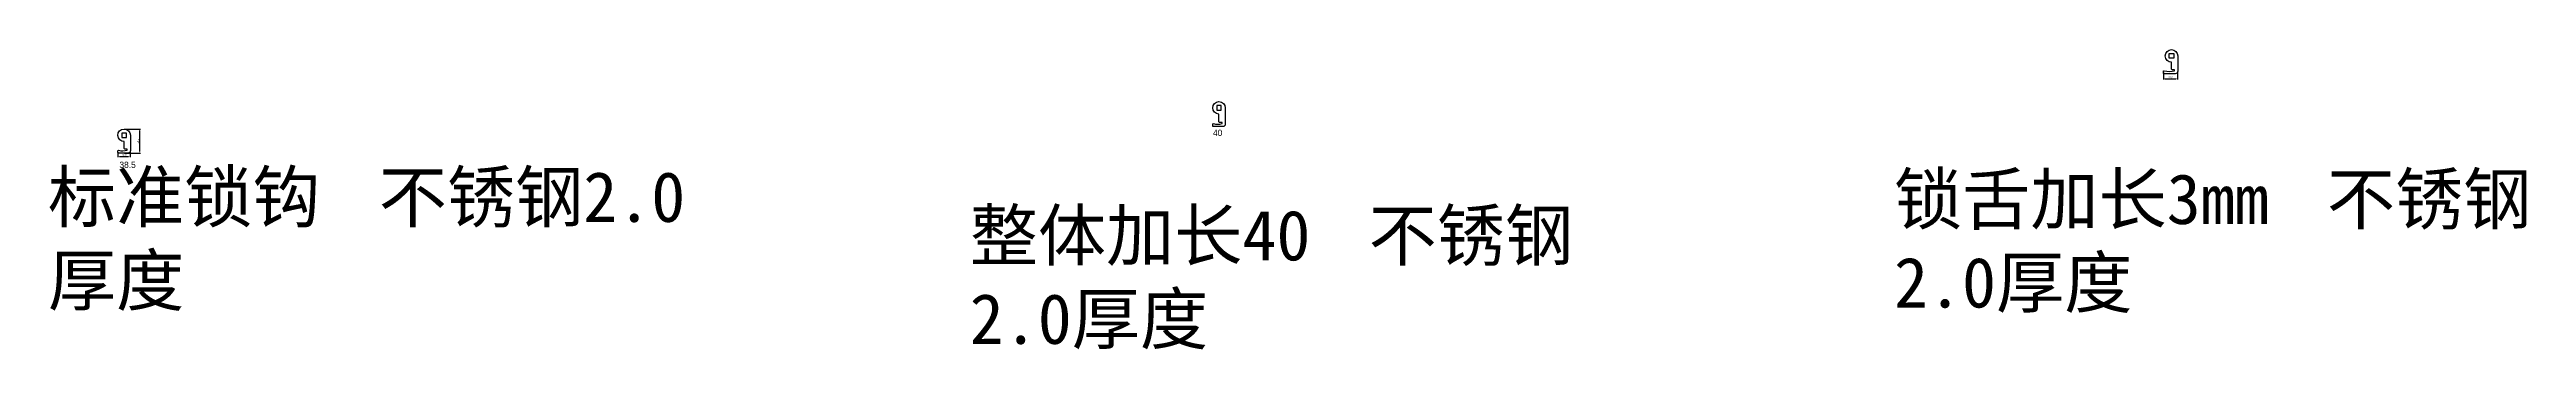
# Model space of a CAD drawing. Header units: millimetres. Extents: x 54 to 4019, y -147 to 332.
import ezdxf

# ---------------------------------------------------------------- set-up
doc = ezdxf.new("R2010")
doc.units = ezdxf.units.MM
doc.layers.get('0').update_dxf_attribs({"color": 254})
doc.layers.add('1', color=7, linetype='Continuous')
doc.layers.add('8.尺寸及剖面线', color=4, linetype='Continuous', lineweight=15)
doc.styles.add('Font1', font='??.ttf')
doc.styles.get("Standard").update_dxf_attribs({"font": 'arial.ttf'})
doc.dimstyles.new('ISO-25', dxfattribs={"dimtxt": 2.5, "dimasz": 2.5, "dimexe": 1.25, "dimexo": 0.625, "dimtad": 1, "dimtxsty": 'Standard', "dimcen": 2.5, "dimadec": 0, "dimazin": 0, "dimtfac": 1, "dimtmove": 0, "dimatfit": 3, "dimfxl": 1, "dimarcsym": 0})

# ---------------------------------------------------------------- blocks, each defined once
blk = doc.blocks.new('*D20')
at = {"color": 0, "lineweight": -2}
for p, q in [((3438, 295.1), (3438, 284.1)), ((3440.5, 285.3), (3458.2, 285.3)), ((3460.7, 295.2), (3460.7, 284.1))]:
    blk.add_line(p, q, dxfattribs=at)
at = {"color": 0}
for points in [[(3440.5, 285.8), (3440.5, 284.9), (3438, 285.3)], [(3458.2, 285.8), (3458.2, 284.9), (3460.7, 285.3)]]:
    blk.add_solid(points, dxfattribs=at)
at = {"layer": 'Defpoints', "color": 0}
for p in [(3438, 295.7), (3460.7, 295.8), (3460.7, 285.3)]:
    blk.add_point(p, dxfattribs=at)
at = {"color": 0, "insert": (3449.4, 287.5), "char_height": 2.5, "attachment_point": 5}
blk.add_mtext('22,7', dxfattribs=at)
blk = doc.blocks.new('*D21')
at = {"color": 0, "lineweight": -2}
for p, q in [((174.2, 205), (199.6, 205)), ((198.3, 202.5), (198.3, 169)), ((174.5, 166.5), (199.6, 166.5))]:
    blk.add_line(p, q, dxfattribs=at)
at = {"color": 0}
for points in [[(197.9, 202.5), (198.7, 202.5), (198.3, 205)], [(197.9, 169), (198.7, 169), (198.3, 166.5)]]:
    blk.add_solid(points, dxfattribs=at)
at = {"layer": 'Defpoints', "color": 0}
for p in [(173.6, 205), (173.9, 166.5), (198.3, 166.5)]:
    blk.add_point(p, dxfattribs=at)
at = {"color": 0, "insert": (196.2, 185.7), "char_height": 2.5, "attachment_point": 5, "rotation": 90}
blk.add_mtext('38,5', dxfattribs=at)
blk = doc.blocks.new('*D22')
at = {"color": 0, "lineweight": -2}
for p, q in [((163.8, 168.2), (163.8, 160)), ((166.3, 161.3), (180.8, 161.3)), ((183.3, 168.1), (183.3, 160))]:
    blk.add_line(p, q, dxfattribs=at)
at = {"color": 0}
for points in [[(166.3, 161.7), (166.3, 160.9), (163.8, 161.3)], [(180.8, 161.7), (180.8, 160.9), (183.3, 161.3)]]:
    blk.add_solid(points, dxfattribs=at)
at = {"layer": 'Defpoints', "color": 0}
for p in [(163.8, 168.8), (183.3, 168.7), (183.3, 161.3)]:
    blk.add_point(p, dxfattribs=at)
at = {"color": 0, "insert": (173.6, 163.4), "char_height": 2.5, "attachment_point": 5}
blk.add_mtext('19,56', dxfattribs=at)

msp = doc.modelspace()

# ---------------------------------------------------------------- linework, layer by layer
at = {"layer": '1'}
for points in [[(3451.032, 306.848), (3451.032, 311.823, -2.41421356), (3461.032, 321.823), (3461.032, 306.848), (3461.032, 297.308, -0.41421356), (3457.032, 293.308), (3439.032, 293.308, -0.41421356), (3438.032, 294.308), (3438.032, 297.108, -0.41421356), (3439.032, 298.108, 0.12078279), (3456.032, 298.108), (3456.032, 299.808), (3452.032, 299.808, -0.41421356), (3451.032, 300.808)], [(1936.242, 238.897), (1936.242, 212.897, -0.41421356), (1932.242, 208.897), (1917.242, 208.897, -0.41421356), (1916.242, 209.897), (1916.242, 212.697, -0.41421356), (1917.242, 213.697, 0.14666481), (1931.242, 213.697), (1931.242, 215.397), (1927.242, 215.397, -0.41421356), (1926.242, 216.397), (1926.242, 228.897, -2.41421356)], [(183.773, 170.532, -0.41421356), (179.801, 166.504), (164.801, 166.399, -0.41421356), (163.794, 167.392), (163.774, 170.192, -0.41421356), (164.767, 171.199, 0.14666481), (178.767, 171.297), (178.755, 172.997), (174.755, 172.969, -0.41421356), (173.748, 173.962), (173.671, 184.961, -2.41421356), (183.601, 195.031)]]:
    msp.add_lwpolyline(points, format="xyb", close=True, dxfattribs=at)
for points in [[(3454.632, 325.423), (3454.632, 318.223), (3447.432, 318.223), (3447.432, 325.423)], [(1929.842, 242.497), (1922.642, 242.497), (1922.642, 235.297), (1929.842, 235.297)], [(177.227, 191.386), (177.176, 198.586), (169.977, 198.536), (170.027, 191.336)]]:
    msp.add_lwpolyline(points, close=True, dxfattribs=at)

# ---------------------------------------------------------------- texts
at = {"layer": '1', "style": 'Font1'}
for s, p in [('40', (1916.661, 193.908)), ('38.5', (166.146, 142.947))]:
    msp.add_text(s, height=10, dxfattribs=at).set_placement(p)
at = {"layer": '8.尺寸及剖面线', "char_height": 80, "attachment_point": 1}
for s, insert in [('{\\fSimSun|b0|i0|c134|p2;\\C1;标准锁钩\\fArial|b0|i0|c0|p34;   \\fSimSun|b0|i0|c134|p2;不锈钢2.0厚度}', (51.622, 136.714)), ('{\\fSimSun|b0|i0|c134|p2;\\C1;锁舌加长3mm\\fArial|b0|i0|c0|p34;   \\fSimSun|b0|i0|c134|p2;不锈钢2.0厚度}', (3006.802, 133.35)), ('{\\fSimSun|b0|i0|c134|p2;\\C1;整体加长40\\fArial|b0|i0|c0|p34;   \\fSimSun|b0|i0|c134|p2;不锈钢2.0厚度}', (1527.292, 75.266))]:
    msp.add_mtext_dynamic_manual_height_columns(s, width=1048.74199, gutter_width=12.5, heights=[0], dxfattribs=dict(at, insert=insert))

# ---------------------------------------------------------------- dimensions: what is measured, and where the dimension line sits
for base, p1, p2, picture, middle in [((3460.734, 285.337), (3438.032, 295.708), (3460.734, 295.791), '*D20', (3449.383, 287.465)), ((183.345, 161.288), (163.784, 168.792), (183.345, 168.704), '*D22', (173.565, 163.415))]:
    dim = msp.add_linear_dim(base=base, p1=p1, p2=p2, dimstyle='ISO-25')
    dim.commit()
    dim.dimension.update_dxf_attribs({"geometry": picture, "text_midpoint": middle})
dim = msp.add_linear_dim(base=(198.321, 166.462), p1=(173.602, 204.961), p2=(173.871, 166.462), angle=90, dimstyle='ISO-25')
dim.commit()
dim.dimension.update_dxf_attribs({"geometry": '*D21', "text_midpoint": (196.194, 185.712)})

doc.saveas('drawing.dxf')
